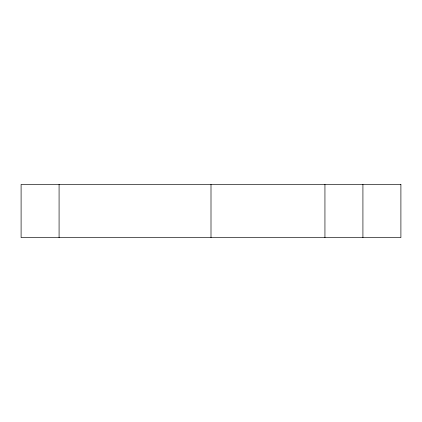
<?xml version="1.0" encoding="UTF-8"?>
<svg xmlns="http://www.w3.org/2000/svg" width="422" height="422" viewBox="0 0 422 422"><rect width="100%" height="100%" fill="white"/><g stroke="black" fill="none" stroke-linecap="round" stroke-linejoin="round"><path stroke-width="0.63" d="M362.92 184.414L362.92 237.586M324.94 184.414L324.94 237.586M211 184.414L211 237.586M59.08 184.414L59.08 237.586M400.9 184.414L21.1 184.414L21.1 237.586L400.9 237.586L400.9 184.414"/></g></svg>
